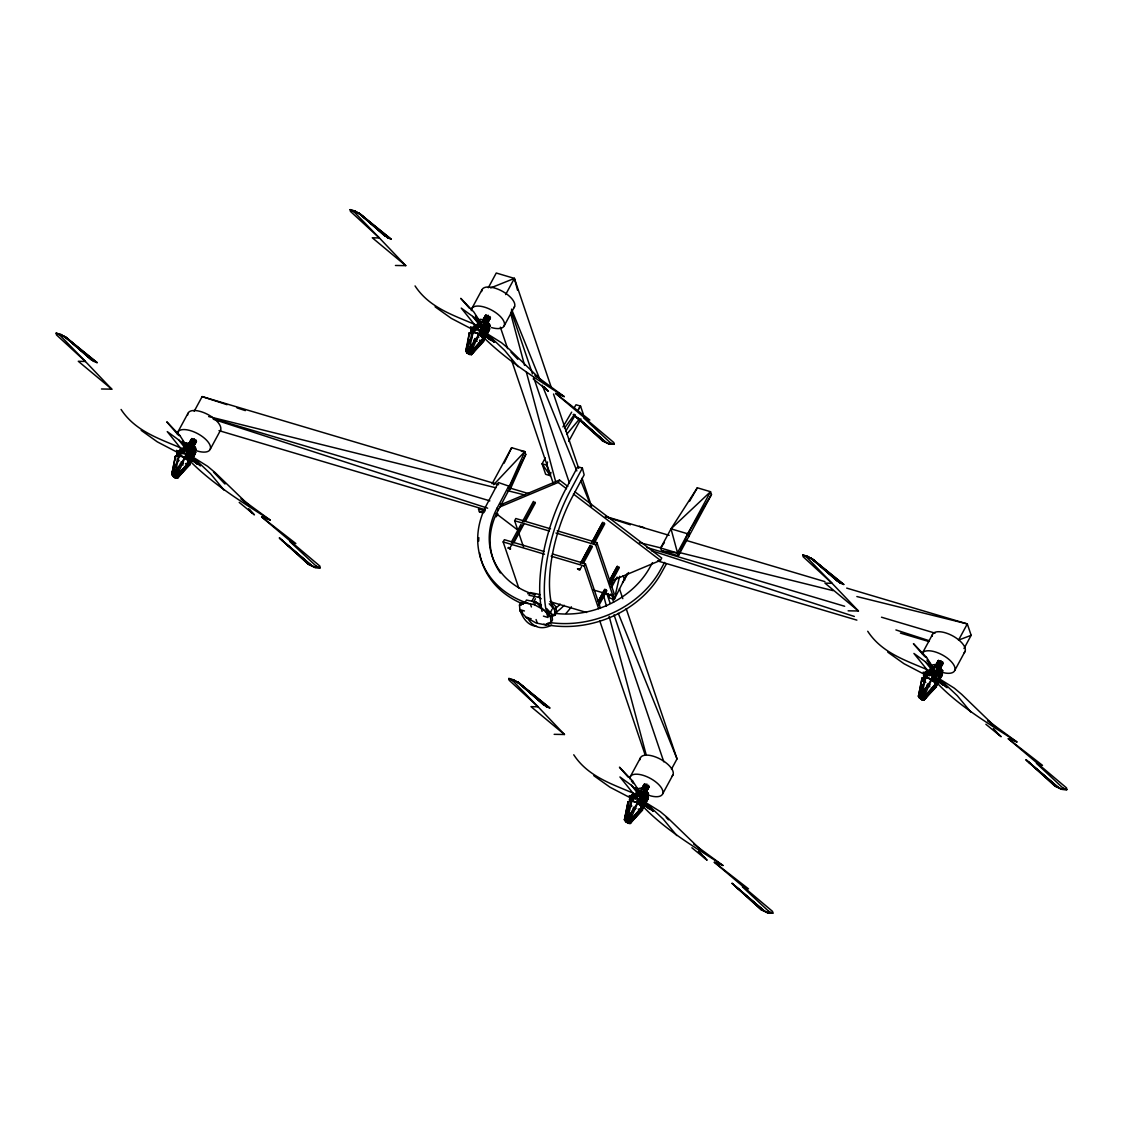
<?xml version="1.0" encoding="UTF-8"?>
<svg xmlns="http://www.w3.org/2000/svg" width="1123" height="1123" viewBox="0 0 1123 1123"><rect width="100%" height="100%" fill="white"/><g stroke="black" fill="none" stroke-linecap="round" stroke-linejoin="round"><path stroke-width="1.5" d="M177.616 461.693L177.743 459.096L179.119 460.641M471.604 338.177L471.127 334.149M630.424 804.447L630.298 807.044L631.8 805.991L629.821 803.015M924.285 683.528L923.808 679.499M190.854 457.538L189.829 461.876L193.872 454.59L195.318 453.776L191.668 459.602L190.91 457.707L194.953 450.421L191.107 450.632L187.106 457.847L191.289 461.062L191.668 459.602L186.179 456.359L187.948 445.213L185.141 444.455L183.835 452.443L189.829 461.876L191.289 461.062L195.711 452.316L190.826 446.645L187.948 445.213L183.835 452.443L181.028 451.685L177.252 452.541L177.602 455.938L180.073 451.6M484.841 334.022L483.802 338.374L485.641 336.086L480.153 332.857L477.822 328.927L481.935 321.697L487.242 324.94L489.684 328.8L485.262 337.546L480.153 332.857L481.935 321.697L479.114 320.953L481.163 323.298M636.825 800.474L638.861 801.71L643.788 795.968L648.392 797.653L643.591 803.057L639.394 799.211L643.507 791.996L642.889 794.523L643.788 795.968L647.999 799.127L644.349 804.938L643.591 803.057L647.634 795.772L643.788 795.968L639.787 803.184L643.956 806.412L644.349 804.938L638.861 801.71L636.516 797.779L640.629 790.564L645.936 793.807L648.392 797.653L643.956 806.412L642.51 807.226L638.861 801.71L640.629 790.564L637.822 789.806M937.565 679.541L932.834 678.194L937.761 672.466L942.365 674.151L937.565 679.541L933.381 675.695L937.48 668.48L936.877 671.007L937.761 672.466L941.986 675.611L938.323 681.436L937.565 679.541L941.607 672.256L937.761 672.466L933.775 679.668L937.944 682.896L938.323 681.436L932.834 678.194L934.603 667.048L931.795 666.29L930.504 674.277L936.484 683.71L937.944 682.896L942.365 674.151L937.48 668.48L934.603 667.048L930.504 674.277L925.38 673.547L923.92 674.376L924.257 677.773L926.587 675.667M184.565 444.568L185.997 442.799L192.173 444.441L184.776 457.51L188.131 460.458L189.885 464.81L178.262 477.177L175.174 477.865L174.388 476.966L174.865 473.78L179.231 455.447L185.07 457.566L190.264 463.336L177.42 478.216L175.174 477.865L171.777 474.482L175.399 456.317L179.231 455.447L185.07 457.566L177.195 475.338L174.388 476.966L172.844 476.32L174.907 464.669M469.189 339.483L466.817 352.804L469.147 354.363L480.026 342.164L483.859 341.294L472.236 353.661L468.375 353.45L473.204 331.931L479.044 334.05L471.183 351.822L468.375 353.45L466.817 352.804L465.764 350.98L469.372 332.801L473.204 331.931L479.044 334.05L468.853 350.278L466.606 349.927L465.764 350.98L469.147 354.363L471.393 354.714L484.238 339.834C482.034 334.233 475.141 331.088 469.372 332.801L468.993 334.261M632.333 810.483L627.855 823.215L638.72 811.031L642.567 810.16L630.929 822.513L627.855 823.215L627.069 822.303L627.546 819.13L631.912 800.783L637.752 802.917L642.946 808.686L630.101 823.566L627.855 823.215L624.458 819.832L628.08 801.654L631.912 800.783L637.752 802.917L629.877 820.674L627.069 822.303L625.525 821.671L628.178 806.679M935.052 687.473L936.54 686.644L924.917 698.997L921.829 699.699L921.057 698.801L921.534 695.614L925.885 677.281L931.725 679.401L936.919 685.17L924.075 700.05L921.829 699.699L918.446 696.316L922.053 678.152L925.885 677.281L931.725 679.401L923.864 697.158L921.057 698.801L919.498 698.155L921.871 684.833M188.243 457.103L188.411 451.235L190.405 451.516L193.872 454.59L191.289 461.062M482.23 333.601L482.399 327.734L484.378 328L487.845 331.088L485.262 337.546M188.397 465.638L185.52 463.673L188.425 463.013L195.781 450.056L192.215 446.098L192.173 444.441L194.125 445.887L186.741 458.914L189.478 461.441L178.262 477.177L174.388 476.966L171.777 474.482L175.399 456.317L182.53 456.443M468.375 353.45L466.606 349.927L469.372 332.801M624.458 819.832L628.08 801.654L628.473 805.009L624.458 819.832L627.069 822.303L630.929 822.513L642.159 806.791L637.457 802.847L633.021 801.232M927.008 677.731L931.43 679.345L936.133 683.275L924.917 698.997L921.057 698.801L918.446 696.316L922.053 678.152L924.089 678.39L927.401 672.551M485.529 331.131L489.305 330.26L485.641 336.086L483.157 332.197L477.822 328.927L478.861 322.54M639.394 799.211L636.516 797.779L637.555 791.406M190.91 457.707L186.179 456.359L190.208 449.186L194.953 450.421L189.183 455.713L186.713 453.874L190.826 446.645L189.183 455.713L190.91 457.707L195.711 452.316L191.668 459.602L187.106 457.847L186.404 458.717L184.425 458.451L188.411 451.235L190.503 453.51M480.7 330.359L484.813 323.129L483.157 332.197L480.153 332.857L480.967 329.502M643.507 791.996L641.865 801.064L638.861 801.71L640.068 796.67M937.48 668.48L935.838 677.548L932.834 678.194L934.462 671.484M689.41 533.243L688.694 536.654L687.739 533.804L711.477 494.555L710.522 491.706L697.327 487.789L671.007 528.835L660.633 548.01L661.587 550.86L678.32 555.829L711.477 494.555M181.842 451.965L178.697 453.018L177.195 451.081L187.33 450.856L187.611 449.607L182.235 441.1M475.815 328.463L472.685 329.502L471.169 327.565L481.318 327.34L481.585 326.091L475.324 316.167M634.523 797.316L631.379 798.355L629.877 796.418L640.012 796.193L640.278 794.944L635.815 787.855M928.496 673.8L925.366 674.853L923.85 672.902L933.999 672.691L934.266 671.428L927.107 660.099M550.958 472.362L550.186 475.661L545.652 474.313L542.1 463.813L545.301 457.903M608.231 593.534L609.761 598.04L614.295 599.387L619.601 576.296M643.956 806.412L646.539 799.941L643.072 796.853L641.093 796.586L639.071 804.068L642.51 807.226L644.237 799.983M937.523 679.373L936.484 683.71L940.527 676.425L941.986 675.611L935.08 673.07L931.879 678.839M187.106 457.847L191.107 450.632L190.208 449.186L193.254 448.456L189.183 455.713L186.179 456.359L187.387 451.334M190.208 449.186L190.826 446.645M484.49 329.994L482.399 327.734L480.377 335.216L481.093 334.331L485.641 336.086L489.684 328.8L484.897 334.191L480.153 332.857L484.813 323.129M183.105 453.973L181.028 451.685L181.758 448.807M475.731 325.291L475.015 328.169L471.407 333.04L474.72 327.214M635.786 799.323L633.709 797.035L634.425 794.158M929.76 675.807L927.696 673.519L928.412 670.642M637.948 800.418L637.092 803.801L641.093 796.586L643.184 798.846M189.885 464.81L188.72 461.89L190.264 463.336L188.131 460.458L189.478 461.441L177.195 475.338L178.262 477.177L177.42 478.216L185.084 467.07M483.227 338.051L490.049 325.403L488.098 322.371L483.929 319.844L479.984 319.297L478.552 321.052M922.46 681.507L922.053 678.152M935.908 683.402L942.73 670.754L938.842 666.276L934.434 664.605L931.529 665.265M191.387 456.443L196.076 448.919L194.125 445.887L192.215 446.098L194.405 438.84M641.921 806.918L648.757 794.27L644.855 789.792L640.461 788.121L637.555 788.781M477.822 328.927L472.699 328.211L470.846 330.513L471.59 332.422L473.906 330.33M631.575 795L629.54 799.365L630.284 801.275L632.839 801.148M171.777 474.482L174.458 464.613M188.411 451.235L186.404 458.717L190.405 451.516M465.764 350.98L468.881 339.455M918.446 696.316L921.562 684.791M937.172 675.344L935.08 673.07L933.059 680.552L931.079 680.285M546.634 465.161L542.1 463.813L550.186 475.661L546.634 465.161L547.533 462.002M611.193 587.301L613.439 579.412M192.847 440.763L190.657 448.021L190.685 450.141L192.861 450.716L190.657 448.021L193.956 442.013M486.821 317.262L484.659 326.639L486.835 327.2L486.441 324.758L488.547 318.595M645.528 786.114L643.339 793.371L643.367 795.491L645.543 796.067L641.444 792.22M940.625 663.847L937.326 669.855L939.516 672.551L937.34 671.975L937.326 669.855L939.502 662.598M484.546 334.373L489.754 326.54L486.203 322.582L488.393 315.324M647.087 784.177L644.897 791.434L648.462 795.407L641.893 806.805M935.866 683.303L942.436 671.891L938.884 667.918L941.074 660.675M194.56 442.097L192.454 448.274L188.453 449.06L190.685 450.141M646.637 787.363L643.339 793.371L645.135 793.624L647.241 787.448M941.228 663.932L939.123 670.108L937.326 669.855M190.854 443.403L192.44 438.77M484.827 319.887L486.413 315.254M645.121 784.121L643.002 790.283L646.315 784.275M939.095 660.605L936.975 666.781L941.06 668.831M179.652 465.147L175.174 477.865L184.958 466.901M477.317 339.595L475.071 338.542L474.187 340.044L469.147 354.363L472.236 353.661L483.452 337.939L480.714 335.398L488.098 322.371L484.308 321.431L487.607 315.423M926.307 686.981L921.829 699.699L932.694 687.515L924.075 700.05L924.917 698.997L923.864 697.158L919.288 695.263L925.885 677.281L923.527 677.323M174.388 476.966L172.619 473.429L179.231 455.447L175.399 456.317L175.792 459.672M466.606 349.927L473.204 331.931L470.846 331.987M627.069 822.303L625.3 818.779L631.912 800.783L629.554 800.839M610.701 594.123L614.295 599.387L627.181 573.671M189.927 443.908L191.682 439.458M196.02 440.048L192.454 448.274L195.781 450.056M483.915 320.392L485.655 315.942M484.659 326.639L482.441 325.544L486.441 324.758L489.993 316.532M642.609 789.258L644.349 784.795M648.701 785.398L645.781 792.824L649.094 786.802M936.006 667.23L938.337 661.293M942.674 661.882L939.123 670.108L942.436 671.891M937.944 682.896L940.527 676.425L937.059 673.337L933.059 680.552L937.761 672.466M497.489 513.646L496.141 516.791L497.742 513.843M508.41 488.379L524.806 451.614L511.625 447.698L492.085 483.788M510.081 489.628L525.761 454.464L524.806 451.614L521.311 451.306M504.101 463.195L511.625 447.698M533.411 602.854L535.404 598.741M548.726 616.12L552.067 609.27M622.549 582.753L628.473 572.562M508.663 488.561L525.761 454.464M188.425 463.013L194.658 450.688M483.185 337.953L488.631 327.172M176.873 455.489L178.557 455.938L180.929 451.249M472.53 332.422L474.903 327.734M633.611 796.586L631.238 801.275L634.537 795.449M928.37 671.512L925.212 677.759L929.353 670.473M484.195 325.67L488.926 326.905L483.157 332.197L487.242 324.94L484.195 325.67L485.094 327.116L481.093 334.331L485.094 327.116L488.926 326.905L484.897 334.191M532.021 600.973L534.422 596.369M500.353 572.927A82.821 67.085 -18.7 0 1 498.177 510.263L497.321 507.736L508.747 486.091L498.401 482.525L486.975 504.157A94.978 76.94 -18.7 0 0 528.793 603.556M498.177 510.263L509.617 488.631L508.747 486.091M542.072 611.417A94.978 36.61 -73.5 0 1 566.118 488.435L577.741 466.719L582.374 468.094L570.751 489.81A94.978 36.61 -73.5 0 0 547.575 615.994M177.616 432.481L187.92 413.418M194.181 411.299L202.14 396.601L498.612 484.687M210.268 449.2L220.571 430.151M471.59 308.965L481.907 289.902M488.308 287.727L496.268 273.015L514.39 278.406L551.295 387.421M505.645 294.577L514.39 278.406L517.549 290.211M504.241 325.684L514.559 306.621M518.728 587.905L503.16 541.932L504.367 539.686L544.065 551.491M523.515 547.027L514.629 520.749L515.836 518.517L550.565 528.835M511.47 541.876L520.974 524.399M522.42 521.662L533.411 501.405M509.968 547.954L508.143 548.01L510.488 548.908L509.968 547.954L522.42 524.96M524.076 521.886L534.857 501.953M513.801 542.774L523.767 524.371M525.424 521.297L535.376 502.907M568.715 441.437L580.914 418.893M499.763 506.992L558.229 482.427L559.521 480.068L567.803 486.385M546.648 608.554L551.94 614.267L552.46 619.938L551.014 622.605L545.525 624.921L536.106 622.984L526.35 617.566L520.005 610.715L519.472 605.044L520.932 602.377L521.184 605.199M538.422 597.211L539.882 594.53L530.463 592.607L529.003 595.288L538.422 597.211L541.216 598.756M522.279 602.49L534.394 604.665L535.839 601.984L541.412 605.086M551.94 614.267L550.495 616.948L551.014 622.605M550.677 601.1L555.969 606.813L554.523 609.494L555.057 615.151L552.305 616.302M580.886 562.707L590.01 545.834M592.509 541.23L602.461 522.841M580.394 563.69L590.389 545.231M591.849 542.493L602.84 522.237M582.697 562.651L591.835 545.792M593.491 542.718L604.272 522.785M555.057 615.151L556.503 612.47L555.969 606.813M579.903 569.726L577.573 568.842L579.903 569.726L581.56 566.666M583.216 563.606L592.354 546.733M594.011 543.658L604.792 523.725M598.657 608.694L584.213 566.006L585.42 563.774L552.348 553.948M593.056 589.828L612.905 595.723L595.681 544.837L596.889 542.591L557.19 530.8M598.194 601.521L604.539 589.729M609.649 580.324L616.99 566.722M598.278 601.395L604.918 589.126M609.073 581.461L617.369 566.118M598.068 605.016L606.364 589.673M609.677 583.539L618.815 566.68M599.415 604.427L606.883 590.628M610.196 584.493L619.32 567.62M611.544 587.413L617.131 577.082M612.905 595.723L614.113 593.491L596.889 542.591M609.859 581.63L660.436 560.391L661.714 558.019L574.709 491.649M661.587 550.86L677.351 552.979L710.522 491.706L671.007 528.835L678.32 555.829L687.739 533.804L671.007 528.835M630.045 777.088L640.363 758.039M671.456 769.185L677.029 758.881L626.157 608.582M662.696 793.821L673.014 774.758M932.427 634.621L922.123 653.684A18.361 8.114 28.4 0 1 939.305 653.432A18.361 8.114 28.4 0 1 954.999 668.157A18.361 8.114 28.4 0 1 941.888 672.242M963.997 648.547L971.156 635.309L967.31 623.925L846.7 588.101M954.775 670.403L965.078 651.34M195.767 442.265L192.454 448.274L196.469 441.269M487.944 318.511L484.645 324.519L486.835 327.2M489.754 326.54L486.441 324.758L489.74 318.75M648.462 795.407L645.135 793.624L648.448 787.616M936.245 667.202L938.73 662.696M942.422 664.1L939.123 670.108L943.123 663.089M188.706 443.992L191.191 439.486M188.524 444.694L191.836 438.686M190.419 443.866L192.061 440.876M191.149 443.445L193.633 438.939M195.528 440.09L192.215 446.098L195.486 447.459L193.1 447.473L196.413 441.465M482.693 320.476L485.164 315.984M482.511 321.178L485.824 315.184M484.392 320.364L486.048 317.36M490.386 317.949L487.087 323.957L489.474 323.943L486.203 322.582L489.502 316.574M641.387 789.343L643.872 784.837M642.033 788.543L644.518 784.036M643.1 789.216L644.742 786.212M648.21 785.426L644.897 791.434L648.168 792.796M937.845 661.321L935.375 665.827L938.547 660.324M936.02 665.027L938.505 660.521M940.288 660.773L936.975 666.781L934.434 664.605M936.61 665.181L936.975 666.781L938.842 666.276L931.43 679.345L934.308 681.254L933.395 680.749L940.779 667.722L938.884 667.918L942.183 661.924M943.067 663.3L939.769 669.308L942.73 670.754M187.12 456.808L188.734 453.903L187.274 451.306M480.293 334.752L482.708 330.387L481.262 327.79M480.377 335.216L484.378 328M652.491 562.651L650.105 566.947A82.821 67.085 -18.7 0 1 556.461 613.509M664.605 562.412L660.633 569.586A94.978 76.925 -18.7 0 1 549.723 622.535M666.388 563.886L661.615 572.491A94.978 76.925 -18.7 0 1 543.771 624.191M638.987 803.619L641.415 799.239L641.093 796.586M643.072 796.853L639.071 804.068L643.788 795.968M932.974 680.103L935.389 675.723L935.08 673.07M942.365 674.151L938.323 681.436L933.775 679.668M479.198 333.503L482.399 327.734M483.802 338.374L487.845 331.088M642.51 807.226L646.539 799.941L647.999 799.127M648.392 797.653L644.349 804.938L639.787 803.184M642.889 794.523L647.634 795.772L641.865 801.064L645.936 793.807L642.889 794.523L638.861 801.71L643.591 803.057M932.834 678.194L936.877 671.007L939.923 670.291L935.838 677.548L941.607 672.256L936.877 671.007M177.434 456.556L180.733 450.73M178.557 455.938L182.684 448.639M184.34 445.719L185.997 442.799M187.302 463.631L189.759 459.321M484.308 321.431L486.161 320.925L478.749 333.994L481.627 335.903L480.714 335.398L484.238 339.834M630.115 801.892L633.414 796.067M639.422 804.25L646.806 791.224L644.897 791.434L644.855 789.792L637.457 802.847L640.335 804.77L639.422 804.25L642.946 808.686M641.612 806.103L645.697 798.902M932.666 675.218L934.294 672.326M937.228 679.71L940.498 673.954M178.515 451.123L176.858 454.015L179.919 455.166M181.014 453.804L178.725 451.727L180.368 448.835M181.028 451.685L184.312 445.901M472.488 327.621L470.846 330.513L473.892 331.65M475.001 330.288L472.699 328.211L474.341 325.319M471.59 332.422L474.046 328.084M478.3 322.399L475.015 328.169L477.078 330.471M631.182 796.474L629.54 799.365L632.6 800.502M632.389 799.043L629.933 797.891L633.049 794.172M631.926 798.383L630.284 801.275L632.6 799.183M633.695 799.155L631.407 797.063L633.709 797.035L636.994 791.252M927.598 676.102L923.92 674.376L925.563 671.484M925.17 672.958L923.527 675.849L926.573 677.001M927.668 675.639L925.38 673.547L927.022 670.67M924.257 677.773L925.914 674.881M927.696 673.519L930.981 667.736M482.665 320.588L485.866 314.973M486.441 324.758L490.442 317.753M641.359 789.441L644.574 783.84M645.135 793.624L649.15 786.605M188.678 444.09L191.893 438.489M172.844 476.32L178.571 466.382M466.817 352.804L471.73 344.298M689.466 501.405L697.327 487.789M625.525 821.671L630.438 813.15M919.498 698.155L925.226 688.217M632.881 808.897L633.765 807.395L636.011 808.462M562.946 426.908L571.663 412.141M574.274 407.705L576.015 404.757L580.549 406.105L583.356 414.373M565.739 431.204L575.327 414.963M577.938 410.527L580.549 406.105L578.556 408.856M578.78 569.768L579.384 568.785L577.573 568.842M172.619 473.429L174.865 473.78L184.776 457.51L194.125 445.887M625.3 818.779L627.546 819.13L637.457 802.847L646.806 791.224M921.534 695.614L931.43 679.345L940.779 667.722M629.933 797.891L631.8 795.014M923.92 674.376L925.773 671.498M480.026 342.164L471.393 354.714L472.236 353.661L471.183 351.822L468.853 350.278M638.72 811.031L630.101 823.566L630.929 822.513L629.877 820.674L627.546 819.13M664.409 542.577L660.633 548.01L677.351 552.979M564.518 428.116L574.541 414.359M279.402 537.987L308.306 564.167L315.086 567.466L320.195 567.803L316.139 566.076L315.086 567.466L308.306 564.167L279.402 537.987L311.296 565.402L315.086 567.466L320.195 567.803L319.858 566.062L261.645 516.931L270.25 520.117L241.024 498.71L246.176 503.258M573.39 414.471L605.269 441.901L578.626 418.388L605.269 441.901L602.279 440.665L609.059 443.964L614.169 444.287L610.126 442.56L609.059 443.964L602.279 440.665L573.39 414.471L605.269 441.901L609.059 443.964L614.169 444.287L613.832 442.546L555.618 393.415L564.237 396.601L535.011 375.194L537.58 377.482M732.084 883.324L760.987 909.518L767.753 912.817L772.863 913.153L768.82 911.427L767.753 912.817L760.987 909.518L732.084 883.324L763.977 910.753L767.753 912.817L772.863 913.153L772.54 911.399L714.326 862.267L722.931 865.468L693.705 844.061M1026.057 759.822L1054.96 786.002L1061.74 789.301L1066.85 789.637L1062.807 787.911L1061.74 789.301L1054.96 786.002L1026.057 759.822L1057.95 787.237L1061.74 789.301L1066.85 789.637L1066.513 787.897L1008.3 738.766L1016.905 741.952L987.693 720.545L995.413 727.381M488.098 322.371L479.044 334.05M566.89 434.124L578.963 419.651M186.179 456.359L191.107 450.632M480.153 332.857L485.094 327.116M471.183 351.822L483.452 337.939L482.104 336.942L482.693 338.374M629.877 820.674L642.159 806.791L640.798 805.795L641.401 807.24M923.864 697.158L936.133 683.275L934.785 682.279L935.375 683.725M361.157 214.76L354.7 210.899L350.123 209.622L353.942 211.756L354.7 210.899L361.157 214.76L391.085 239.143L387.87 237.894L358.504 212.949L361.157 214.76L387.87 237.894L359.893 213.903L350.123 209.622L350.446 211.405L379.392 237.964L405.768 265.646L395.45 265.477M519.865 683.612L513.408 679.766L508.831 678.474L512.649 680.608L513.408 679.766L519.865 683.612L549.793 707.995L546.578 706.76L517.198 681.801L519.865 683.612L546.578 706.76L518.601 682.77L508.831 678.474L509.154 680.257L538.099 706.83L564.462 734.498L554.158 734.33M813.838 560.11L807.381 556.25L802.805 554.959L806.623 557.106L807.381 556.25L813.838 560.11L843.766 584.479L840.551 583.244L811.171 558.299L813.838 560.11L840.551 583.244L812.575 559.254L802.805 554.959L803.127 556.741L832.073 583.314L858.449 610.996L848.132 610.814M67.183 338.276L60.726 334.415L56.15 333.124L59.968 335.272L60.726 334.415L67.183 338.276L97.111 362.645L93.897 361.409L64.516 336.465L67.183 338.276L93.897 361.409L65.92 337.419L56.15 333.124L56.473 334.907L85.418 361.48L111.781 389.162L101.477 388.979M185.885 456.219L186.994 454.997L189.464 457.763L185.885 456.219L186.994 454.997L189.759 455.713M482.258 333.728L479.872 332.703L480.981 331.482L483.746 332.211M642.44 801.064L639.675 800.334L638.566 801.569C661.91 828.156 693.509 846.223 722.931 865.468M121.073 409.446C136.515 433.127 163.495 439.809 187.33 450.856L188.748 449.312L179.862 435.513L166.766 421.841L178.669 435.429L179.862 435.513M415.061 285.93C430.502 309.611 457.482 316.293 481.318 327.34L482.722 325.796L473.85 311.997L460.739 298.339L469.4 308.207M573.755 754.782C589.196 778.478 616.176 785.145 640.012 796.193L641.43 794.649L632.544 780.864L619.447 767.191L628.094 777.074M178.81 451.895L176.858 454.015L180.831 454.647M472.783 328.379L470.846 330.513L474.818 331.131M631.477 797.246L629.54 799.365L632.193 799.773M925.464 673.73L923.527 675.849L927.5 676.467M867.728 631.28C883.169 654.962 910.163 661.629 933.999 672.691L935.403 671.147L926.531 657.348L913.42 643.676L924.243 656.029M493.629 484.701L524.806 451.614M553.723 614.463L556.503 612.47M545.525 624.921L548.305 622.928M482.413 339.497L481.29 340.129L482.385 342.122L479.493 340.157M921.674 679.612L924.089 678.39M501.055 504.62L559.521 480.068M527.712 593.758L530.463 592.607M519.472 605.044L524.974 602.742L526.42 600.061L535.839 601.984L550.495 616.948L546.985 610.14M490.667 287.923L514.39 278.406M971.156 635.309L958.551 640.096L967.31 623.925L856.863 596.538M484.139 335.609L491.284 340.451L492.716 340.129L480.981 331.482L479.872 332.703M645.697 806.398L649.978 809.304L651.41 808.995L639.675 800.334L638.454 800.769L640.952 802.594M482.722 325.796L476.826 327.439L461.244 308.095L472.741 316.447L482.722 325.796L475.675 316.082M188.748 449.312L182.852 450.941L167.257 431.611L178.768 439.963L188.748 449.312L182.698 440.974M935.403 671.147L929.507 672.775L913.925 653.446L925.422 661.798L935.403 671.147L927.345 660.029M641.43 794.649L635.534 796.291L619.938 776.962L631.449 785.314L641.43 794.649L636.39 787.714M471.169 327.565L475.843 327.846M177.195 451.081L181.856 451.362M923.85 672.902L928.51 673.182M629.877 796.418L634.537 796.698M925.324 657.264L926.531 657.348M632.544 780.864L631.337 780.766L633.358 783.545M485.15 510.965L478.454 508.986L479.423 511.835L484.153 512.467M526.35 617.566L531.151 618.745M208.667 416.563L495.805 487.775M507.708 490.723L524.694 494.934M639.394 542.606L661.475 548.094M678.474 552.305L833.084 590.642M936.414 677.548L933.648 676.818L932.539 678.053C955.898 704.64 987.482 722.707 1016.905 741.952M633.709 797.035L636.516 797.779M639.366 526.252L643.914 527.599M508.663 487.663L528.765 493.643M605.494 516.44L669.154 535.348M685.9 540.317L824.928 581.63M213.482 418.739L489.853 500.858M499.903 503.834L503.258 504.831M647.002 547.547L844.65 606.266M881.499 617.215L935.094 633.133M219.013 430.628L485.333 509.758M657.545 560.91L856.877 620.135M900.421 633.077L928.903 641.542M514.629 520.749L549.358 531.067M555.969 533.032L595.681 544.837M479.423 511.835L482.764 512.818M503.16 541.932L544.515 554.215M551.126 556.18L584.213 566.006M550.158 601.675L586.557 612.484M543.42 616.12L548.052 617.496M524.441 610.954L519.809 609.578A94.978 36.61 -73.5 0 0 536.569 626.255M605.409 516.72L630.354 524.806M202.14 396.601L227.071 404.687M237.051 407.916L245.361 410.611M651.522 550.691L854.336 616.457M895.901 629.933L929.156 640.714M213.328 419.244L487.635 508.186M184.874 443.431L187.316 444.273M508.143 548.01L510.488 548.908L508.522 547.406M1056.378 786.605L1057.95 787.237L1028.668 762.152L1057.95 787.237L1054.96 786.002M309.709 564.771L311.296 565.402L281.999 540.317L311.296 565.402L308.306 564.167M762.391 910.121L763.977 910.753L734.681 885.654L763.977 910.753L760.987 909.518M934.926 679.078L932.539 678.053L933.648 676.818L935.305 678.671M471.239 329.025L474.917 330.752M177.252 452.541L179.708 453.692M474.187 340.044L477.149 341.434M929.998 684.946L927.752 683.879L926.868 685.381L929.83 686.785M183.33 463.111L181.084 462.044L182.473 463.981M180.213 463.546L183.161 464.95M932.511 674.319L935.389 675.723L933.943 673.14M487.087 323.957L490.049 325.403M935.122 670.88L937.34 671.975M641.135 794.396L643.367 795.491M930.504 674.277L933.381 675.695M183.835 452.443L186.713 453.874M642.3 803.619L652.926 810.778M520.005 610.715L522.602 612.105M534.394 604.665L544.136 610.098M186.741 458.914L187.653 459.419L184.776 457.51M472.699 328.211L475.408 329.909M925.38 673.547L928.089 675.26M178.725 451.727L181.435 453.425M631.407 797.063L634.116 798.762M564.237 396.601C536.134 378.928 507.652 360.904 483.887 337.7M270.25 520.117C241.866 502.009 212.514 484.055 188.903 459.967M174.865 473.78L177.195 475.338M190.166 459.125L197.297 463.953L198.729 463.645L186.994 454.997M638.201 809.009L641.079 810.974L639.984 808.981M435.106 306.818L451.306 318.371L472.685 329.502L470.537 326.765M887.788 652.168L903.987 663.707L925.366 674.853L923.218 672.115M141.133 430.334L157.332 441.872L178.697 453.018L176.55 450.281M593.814 775.684L610 787.223L631.379 798.355L629.231 795.617M484.827 335.258L494.499 342.347L484.939 333.334M937.508 680.608L947.18 687.683L937.621 678.671M190.854 458.774L200.526 465.848L190.952 456.836M643.521 804.11L653.207 811.199L643.633 802.187M937.565 679.71L942.787 683.556M484.883 335.707L491.284 340.451L484.841 334.836M937.551 681.057L942.674 684.848M190.896 459.223L197.297 463.953L190.854 458.352M558.229 482.427L566.525 488.744M573.432 494.022L660.436 560.391M496.015 513.478L518.11 530.323M1008.3 738.766L1042.495 765.367L1036.431 763.331L1062.807 787.911M555.618 393.415L589.814 420.03L583.749 417.981L610.126 442.56M714.326 862.267L748.522 888.883L742.443 886.847L768.82 911.427M261.645 516.931L295.84 543.532L289.776 541.497L316.139 566.076M843.766 584.479L811.171 558.299L837.94 581.602L812.575 559.254M391.085 239.143L358.504 212.949L385.259 236.251L359.893 213.903M549.793 707.995L517.198 681.801L543.953 705.104L518.601 682.77M97.111 362.645L64.516 336.465L91.286 359.767L65.92 337.419M985.882 724.251L1001.098 736.702L998.768 734.288M533.2 378.9L548.417 391.366L543.771 386.523M691.894 847.767L707.111 860.218L703.63 856.582M239.213 502.416L254.43 514.867L248.632 508.817M858.449 610.996L824.97 583.118L832.073 583.314L806.623 557.106M405.768 265.646L372.289 237.781L379.392 237.964L353.942 211.756M564.462 734.498L530.982 706.634L538.099 706.83L512.649 680.608M111.781 389.162L78.301 361.283L85.418 361.48L59.968 335.272M937.523 680.187L942.674 684.665M643.535 803.703L649.978 809.304M575.987 416.801L603.697 441.255M995.582 727.128L961.681 694.351L954.227 688.104L939.516 678.896L957.301 695.713L970.791 712.038M544.178 382.943L509 349.014L501.546 342.754L486.835 333.545L504.62 350.362L518.11 366.688M701.608 850.63L667.708 817.867L660.254 811.606L645.528 802.412L663.314 819.229L676.818 835.554M250.19 506.459L215.026 472.516L207.573 466.27L192.847 457.061L210.633 473.878L224.137 490.204M510.951 352.159L517.843 359.332M666.206 817.432L668.508 819.832M213.524 472.095L225.007 484.041M993.35 728.827L999.316 735.158L993.546 729.009M699.376 852.343L705.342 858.66L698.422 851.29M544.332 387.351L546.648 389.807M549.231 603.781L554.523 609.494L550.326 601.324M924.397 680.931L925.787 682.475M480.981 331.482L482.623 333.32M639.675 800.334L641.317 802.187M931.795 666.29L933.845 668.634M185.141 444.455L187.19 446.8M925.422 661.798L933.999 672.691M472.741 316.447L481.318 327.34M631.449 785.314L640.012 796.193M178.768 439.963L187.33 450.856M934.785 682.279L936.919 685.17M475.071 338.542L476.447 340.466M633.765 807.395L635.155 809.332M639.956 796.656L641.415 799.239M919.288 695.263L921.057 698.801M511.512 309.148L540.247 380.318M542.212 385.175L576.815 470.902M580.731 480.616L590.516 504.873M612.386 598.741L613.691 601.984M618.268 613.298L677.029 758.881M623.153 575.706L624.683 580.198M553.527 394.033L578.696 468.361M582.051 478.272L591.554 506.361M619.447 588.761L622.802 598.671M612.779 594.881L614.295 599.387M511.232 311.099L532.484 373.875M533.593 377.174L569.375 482.89M606.771 593.365L610.126 603.276M614.042 614.842L663.805 761.843M585.42 563.774L600.426 608.105M500.367 327.186L507.638 348.663M511.555 360.216L553.485 484.111M599.822 621.019L645.107 754.81M536.078 619.559L537.061 622.465M530.421 604.048L531.418 606.967M602.84 592.747L606.448 606.223M609.157 616.33L646.09 754.516M510.6 313.12L524.553 365.354M526.364 372.092L555.646 481.627M582.374 468.094L584.142 474.847L572.519 496.563A82.821 31.921 -73.5 0 0 552.727 607.894M189.941 443.346L190.32 444.947M478.398 334.935L478.679 337.672M938.842 666.276L938.884 667.918M486.161 320.925L486.203 322.582M571.396 606.841A94.978 36.61 -73.5 0 1 565.978 613.439M551.674 625.09A94.978 36.61 -73.5 0 1 527.122 617.201M564.209 605.269A82.821 31.921 -73.5 0 1 554.959 612.99M560.166 604.076A82.821 31.921 -73.5 0 1 555.113 608.778M535.222 594.825A82.821 67.085 -18.7 0 1 497.321 507.722M523.374 604.16A94.978 76.94 -18.7 0 1 479.577 552.909M478.693 541.061A94.978 76.94 -18.7 0 1 478.833 537.65M640.082 759.667A18.361 8.114 28.4 0 1 659.706 758.811A18.361 8.114 28.4 0 1 672.101 776.077M629.764 778.73A18.361 8.114 28.4 0 1 645.065 775.979A18.361 8.114 28.4 0 1 662.795 790.929A18.361 8.114 28.4 0 1 649.824 795.645M646.581 794.508A18.361 8.114 28.4 0 1 643.339 793.035M481.641 291.545A18.361 8.114 28.4 0 1 501.265 290.689A18.361 8.114 28.4 0 1 513.66 307.941M471.323 310.608A18.361 8.114 28.4 0 1 486.624 307.842A18.361 8.114 28.4 0 1 504.353 322.806A18.361 8.114 28.4 0 1 491.369 327.523M487.059 325.923A18.361 8.114 28.4 0 1 484.897 324.898M187.653 415.061A18.361 8.114 28.4 0 1 207.278 414.205A18.361 8.114 28.4 0 1 219.673 431.457M177.336 434.124A18.361 8.114 28.4 0 1 193.718 431.779A18.361 8.114 28.4 0 1 210.534 447.572A18.361 8.114 28.4 0 1 194.153 449.902M193.072 449.453A18.361 8.114 28.4 0 1 188.804 447.263M932.16 636.25A18.361 8.114 28.4 0 1 951.785 635.407A18.361 8.114 28.4 0 1 964.18 652.66M938.66 671.105A18.361 8.114 28.4 0 1 936.484 670.15M252.661 513.323L249.081 509.533L252.661 513.323"/></g></svg>
